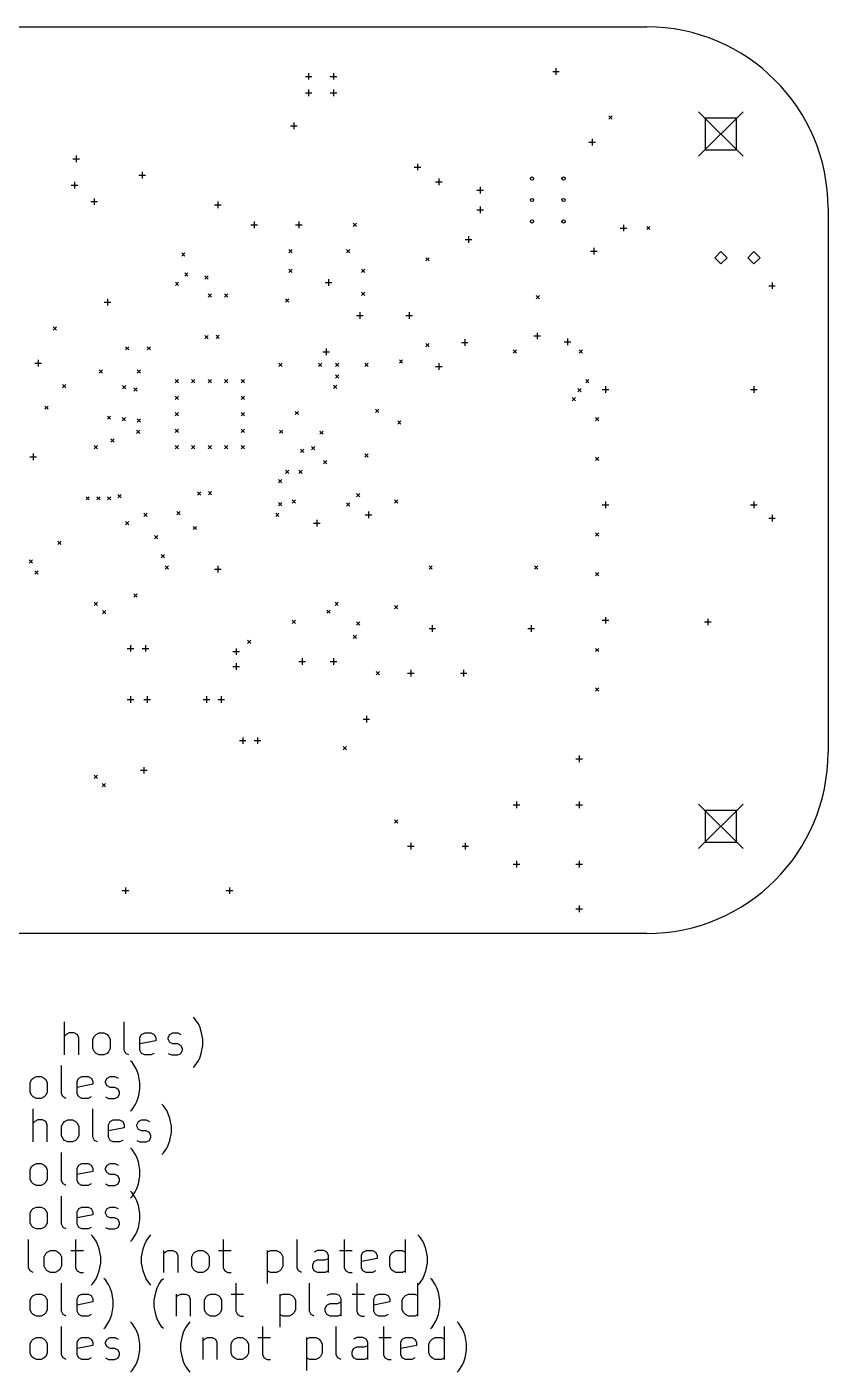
# Model space of a CAD drawing. Extents: x 26.4 to 118.5, y -105.1 to -23.5.
# Drawn here: x 69.9 to 118.5, y -105.1 to -23.5 of the extents above; entities that cross this region are included whole.
import ezdxf

# ---------------------------------------------------------------- set-up
doc = ezdxf.new("R2010")
doc.units = 0
doc.layers.add('BLACK', color=7, linetype='CONTINUOUS')

msp = doc.modelspace()

# ---------------------------------------------------------------- linework, layer by layer
at = {"layer": 'BLACK', "linetype": 'CONTINUOUS'}
for p, q in [((39.5, -23.5), (107.5, -23.5)), ((102, -26), (102, -26.4)), ((86.8, -26.5), (87.2, -26.5)), ((87, -26.3), (87, -26.7)), ((88.3, -26.5), (88.7, -26.5)), ((88.5, -26.3), (88.5, -26.7)), ((101.8, -26.2), (102.2, -26.2)), ((86.8, -27.5), (87.2, -27.5)), ((87, -27.3), (87, -27.7)), ((88.3, -27.5), (88.7, -27.5)), ((88.5, -27.3), (88.5, -27.7)), ((86.1, -29.3), (86.1, -29.7)), ((105.2, -28.9), (105.4, -29.1)), ((105.4, -28.9), (105.2, -29.1)), ((110.65, -28.65), (113.35, -31.35)), ((113.35, -28.65), (110.65, -31.35)), ((112.954603, -29.045397), (111.045397, -29.045397)), ((111.045397, -29.045397), (111.045397, -30.954603)), ((112.954603, -30.954603), (112.954603, -29.045397)), ((85.9, -29.5), (86.3, -29.5)), ((104, -30.5), (104.4, -30.5)), ((104.2, -30.3), (104.2, -30.7)), ((111.045397, -30.954603), (112.954603, -30.954603)), ((72.7, -31.5), (73.1, -31.5)), ((72.9, -31.3), (72.9, -31.7)), ((93.6, -31.8), (93.6, -32.2)), ((76.7, -32.5), (77.1, -32.5)), ((76.9, -32.3), (76.9, -32.7)), ((93.4, -32), (93.8, -32)), ((72.6, -33.1), (73, -33.1)), ((72.8, -32.9), (72.8, -33.3)), ((94.7, -32.9), (95.1, -32.9)), ((94.9, -32.7), (94.9, -33.1)), ((97.2, -33.4), (97.6, -33.4)), ((97.4, -33.2), (97.4, -33.6)), ((73.8, -34.1), (74.2, -34.1)), ((74, -33.9), (74, -34.3)), ((81.5, -34.1), (81.5, -34.5)), ((81.3, -34.3), (81.7, -34.3)), ((97.2, -34.6), (97.6, -34.6)), ((97.4, -34.4), (97.4, -34.8)), ((118.5, -34.5), (118.5, -67.5)), ((83.5, -35.5), (83.9, -35.5)), ((83.7, -35.3), (83.7, -35.7)), ((86.2, -35.5), (86.6, -35.5)), ((86.4, -35.3), (86.4, -35.7)), ((89.7, -35.4), (89.9, -35.6)), ((89.9, -35.4), (89.7, -35.6)), ((105.9, -35.7), (106.3, -35.7)), ((106.1, -35.5), (106.1, -35.9)), ((107.5, -35.6), (107.7, -35.8)), ((107.7, -35.6), (107.5, -35.8)), ((96.5, -36.4), (96.9, -36.4)), ((96.7, -36.2), (96.7, -36.6)), ((79.3, -37.2), (79.5, -37.4)), ((79.5, -37.2), (79.3, -37.4)), ((85.8, -37), (86, -37.2)), ((86, -37), (85.8, -37.2)), ((89.3, -37), (89.5, -37.2)), ((89.5, -37), (89.3, -37.2)), ((94.1, -37.5), (94.3, -37.7)), ((94.3, -37.5), (94.1, -37.7)), ((104.1, -37.1), (104.5, -37.1)), ((104.3, -36.9), (104.3, -37.3)), ((112, -37.125), (111.625, -37.5)), ((111.625, -37.5), (112, -37.875)), ((112.375, -37.5), (112, -37.125)), ((112, -37.875), (112.375, -37.5)), ((114, -37.125), (113.625, -37.5)), ((113.625, -37.5), (114, -37.875)), ((114.375, -37.5), (114, -37.125)), ((114, -37.875), (114.375, -37.5)), ((85.8, -38.2), (86, -38.4)), ((86, -38.2), (85.8, -38.4)), ((90.19999, -38.2), (90.39999, -38.4)), ((90.39999, -38.2), (90.19999, -38.4)), ((78.917157, -38.982843), (79.117157, -39.182843)), ((79.117157, -38.982843), (78.917157, -39.182843)), ((79.482843, -38.417157), (79.682843, -38.617157)), ((79.682843, -38.417157), (79.482843, -38.617157)), ((80.7, -38.6), (80.9, -38.8)), ((80.9, -38.6), (80.7, -38.8)), ((88, -39), (88.4, -39)), ((88.2, -38.8), (88.2, -39.2)), ((115.1, -39), (115.1, -39.4)), ((80.9, -39.7), (81.1, -39.9)), ((81.1, -39.7), (80.9, -39.9)), ((81.9, -39.7), (82.1, -39.9)), ((82.1, -39.7), (81.9, -39.9)), ((90.2, -39.6), (90.4, -39.8)), ((90.4, -39.6), (90.2, -39.8)), ((100.8, -39.8), (101, -40)), ((101, -39.8), (100.8, -40)), ((114.9, -39.2), (115.3, -39.2)), ((74.6, -40.2), (75, -40.2)), ((74.8, -40), (74.8, -40.4)), ((85.6, -40), (85.8, -40.2)), ((85.8, -40), (85.6, -40.2)), ((90.1, -40.8), (90.1, -41.2)), ((93.1, -40.8), (93.1, -41.2)), ((89.9, -41), (90.3, -41)), ((92.9, -41), (93.3, -41)), ((71.5, -41.7), (71.7, -41.9)), ((71.7, -41.7), (71.5, -41.9)), ((80.7, -42.2255), (80.9, -42.4255)), ((80.9, -42.2255), (80.7, -42.4255)), ((81.382592, -42.208092), (81.582592, -42.408092)), ((81.582592, -42.208092), (81.382592, -42.408092)), ((100.6625, -42.25), (101.0625, -42.25)), ((100.8625, -42.05), (100.8625, -42.45)), ((102.699994, -42.4), (102.699994, -42.8)), ((75.9, -42.9), (76.1, -43.1)), ((76.1, -42.9), (75.9, -43.1)), ((77.2, -42.8995), (77.4, -43.0995)), ((77.4, -42.8995), (77.2, -43.0995)), ((87.863209, -43.21147), (88.263209, -43.21147)), ((88.063209, -43.01147), (88.063209, -43.41147)), ((94.1, -42.7), (94.3, -42.9)), ((94.3, -42.7), (94.1, -42.9)), ((96.2625, -42.65), (96.6625, -42.65)), ((96.4625, -42.45), (96.4625, -42.85)), ((99.4, -43.1), (99.6, -43.3)), ((99.6, -43.1), (99.4, -43.3)), ((102.499994, -42.6), (102.899994, -42.6)), ((103.4, -43.1), (103.6, -43.3)), ((103.6, -43.1), (103.4, -43.3)), ((70.4, -43.9), (70.8, -43.9)), ((70.6, -43.7), (70.6, -44.1)), ((85.2, -43.9), (85.4, -44.1)), ((85.4, -43.9), (85.2, -44.1)), ((87.6, -43.9), (87.8, -44.1)), ((87.8, -43.9), (87.6, -44.1)), ((88.6255, -43.9), (88.8255, -44.1)), ((88.8255, -43.9), (88.6255, -44.1)), ((90.4, -43.9), (90.6, -44.1)), ((90.6, -43.9), (90.4, -44.1)), ((92.5, -43.7), (92.7, -43.9)), ((92.7, -43.7), (92.5, -43.9)), ((94.9, -43.9), (94.9, -44.3)), ((74.3, -44.3), (74.5, -44.5)), ((74.5, -44.3), (74.3, -44.5)), ((76.6, -44.3), (76.8, -44.5)), ((76.8, -44.3), (76.6, -44.5)), ((88.6255, -44.604588), (88.8255, -44.804588)), ((88.8255, -44.604588), (88.6255, -44.804588)), ((94.7, -44.1), (95.1, -44.1)), ((72.075, -45.197328), (72.275, -45.397328)), ((72.275, -45.197328), (72.075, -45.397328)), ((75.72095, -45.255989), (75.92095, -45.455989)), ((75.92095, -45.255989), (75.72095, -45.455989)), ((76.4, -45.4), (76.6, -45.6)), ((76.6, -45.4), (76.4, -45.6)), ((78.9, -44.9), (79.1, -45.1)), ((79.1, -44.9), (78.9, -45.1)), ((79.9, -44.9), (80.1, -45.1)), ((80.1, -44.9), (79.9, -45.1)), ((80.9, -44.9), (81.1, -45.1)), ((81.1, -44.9), (80.9, -45.1)), ((81.9, -44.9), (82.1, -45.1)), ((82.1, -44.9), (81.9, -45.1)), ((82.9, -44.9), (83.1, -45.1)), ((83.1, -44.9), (82.9, -45.1)), ((88.512741, -45.244228), (88.712741, -45.444228)), ((88.712741, -45.244228), (88.512741, -45.444228)), ((103.3255, -45.440419), (103.5255, -45.640419)), ((103.5255, -45.440419), (103.3255, -45.640419)), ((103.8, -44.9), (104, -45.1)), ((104, -44.9), (103.8, -45.1)), ((104.8, -45.5), (105.2, -45.5)), ((105, -45.3), (105, -45.7)), ((113.8, -45.5), (114.2, -45.5)), ((114, -45.3), (114, -45.7)), ((71, -46.5), (71.2, -46.7)), ((71.2, -46.5), (71, -46.7)), ((78.9, -45.9), (79.1, -46.1)), ((79.1, -45.9), (78.9, -46.1)), ((82.9, -45.9), (83.1, -46.1)), ((83.1, -45.9), (82.9, -46.1)), ((102.980426, -45.990671), (103.180426, -46.190671)), ((103.180426, -45.990671), (102.980426, -46.190671)), ((74.793413, -47.106587), (74.993413, -47.306587)), ((74.993413, -47.106587), (74.793413, -47.306587)), ((75.7, -47.2), (75.9, -47.4)), ((75.9, -47.2), (75.7, -47.4)), ((76.6, -47.275), (76.8, -47.475)), ((76.8, -47.275), (76.6, -47.475)), ((78.9, -46.9), (79.1, -47.1)), ((79.1, -46.9), (78.9, -47.1)), ((82.9, -46.9), (83.1, -47.1)), ((83.1, -46.9), (82.9, -47.1)), ((86.190486, -46.822687), (86.390486, -47.022687)), ((86.390486, -46.822687), (86.190486, -47.022687)), ((91.059798, -46.7), (91.259798, -46.9)), ((91.259798, -46.7), (91.059798, -46.9)), ((104.4, -47.2), (104.6, -47.4)), ((104.6, -47.2), (104.4, -47.4)), ((76.564124, -47.964124), (76.764124, -48.164124)), ((76.764124, -47.964124), (76.564124, -48.164124)), ((78.9, -47.9), (79.1, -48.1)), ((79.1, -47.9), (78.9, -48.1)), ((82.9, -47.9), (83.1, -48.1)), ((83.1, -47.9), (82.9, -48.1)), ((85.236027, -47.954585), (85.436027, -48.154585)), ((85.436027, -47.954585), (85.236027, -48.154585)), ((87.673571, -48.015534), (87.873571, -48.215534)), ((87.873571, -48.015534), (87.673571, -48.215534)), ((92.4, -47.4), (92.6, -47.6)), ((92.6, -47.4), (92.4, -47.6)), ((74, -48.9), (74.2, -49.1)), ((74.2, -48.9), (74, -49.1)), ((75, -48.5), (75.2, -48.7)), ((75.2, -48.5), (75, -48.7)), ((78.9, -48.9), (79.1, -49.1)), ((79.1, -48.9), (78.9, -49.1)), ((79.9, -48.9), (80.1, -49.1)), ((80.1, -48.9), (79.9, -49.1)), ((80.9, -48.9), (81.1, -49.1)), ((81.1, -48.9), (80.9, -49.1)), ((81.9, -48.9), (82.1, -49.1)), ((82.1, -48.9), (81.9, -49.1)), ((82.9, -48.9), (83.1, -49.1)), ((83.1, -48.9), (82.9, -49.1)), ((87.175915, -48.953676), (87.375915, -49.153676)), ((87.375915, -48.953676), (87.175915, -49.153676)), ((70.1, -49.575), (70.5, -49.575)), ((70.3, -49.375), (70.3, -49.775)), ((86.509274, -49.113676), (86.709274, -49.313676)), ((86.709274, -49.113676), (86.509274, -49.313676)), ((90.4, -49.4), (90.6, -49.6)), ((90.6, -49.4), (90.4, -49.6)), ((104.4, -49.6), (104.6, -49.8)), ((104.6, -49.6), (104.4, -49.8)), ((85.6, -50.4), (85.8, -50.6)), ((85.8, -50.4), (85.6, -50.6)), ((86.4, -50.4), (86.6, -50.6)), ((86.6, -50.4), (86.4, -50.6)), ((87.9, -49.8), (88.1, -50)), ((88.1, -49.8), (87.9, -50)), ((85.176624, -50.951624), (85.376624, -51.151624)), ((85.376624, -50.951624), (85.176624, -51.151624)), ((73.5, -52), (73.7, -52.2)), ((73.7, -52), (73.5, -52.2)), ((74.149503, -52), (74.349503, -52.2)), ((74.349503, -52), (74.149503, -52.2)), ((74.799003, -51.998415), (74.999003, -52.198415)), ((74.999003, -51.998415), (74.799003, -52.198415)), ((75.434998, -51.866644), (75.634998, -52.066644)), ((75.634998, -51.866644), (75.434998, -52.066644)), ((80.268331, -51.700901), (80.468331, -51.900901)), ((80.468331, -51.700901), (80.268331, -51.900901)), ((80.917571, -51.682429), (81.117571, -51.882429)), ((81.117571, -51.682429), (80.917571, -51.882429)), ((85.999994, -52.2), (86.199994, -52.4)), ((86.199994, -52.2), (85.999994, -52.4)), ((89.902535, -51.815858), (90.102535, -52.015858)), ((90.102535, -51.815858), (89.902535, -52.015858)), ((92.2, -52.2), (92.4, -52.4)), ((92.4, -52.2), (92.2, -52.4)), ((77, -53), (77.2, -53.2)), ((77.2, -53), (77, -53.2)), ((79, -52.9), (79.2, -53.1)), ((79.2, -52.9), (79, -53.1)), ((85, -53), (85.2, -53.2)), ((85.2, -53), (85, -53.2)), ((85.167139, -52.359432), (85.367139, -52.559432)), ((85.367139, -52.359432), (85.167139, -52.559432)), ((89.292685, -52.375), (89.492685, -52.575)), ((89.492685, -52.375), (89.292685, -52.575)), ((90.627035, -52.9), (90.627035, -53.3)), ((104.8, -52.5), (105.2, -52.5)), ((105, -52.3), (105, -52.7)), ((113.8, -52.5), (114.2, -52.5)), ((114, -52.3), (114, -52.7)), ((75.9, -53.5), (76.1, -53.7)), ((76.1, -53.5), (75.9, -53.7)), ((80, -53.8), (80.2, -54)), ((80.2, -53.8), (80, -54)), ((87.3, -53.6), (87.7, -53.6)), ((87.5, -53.4), (87.5, -53.8)), ((90.427035, -53.1), (90.827035, -53.1)), ((114.9, -53.3), (115.3, -53.3)), ((115.1, -53.1), (115.1, -53.5)), ((77.65, -54.35), (77.85, -54.55)), ((77.85, -54.35), (77.65, -54.55)), ((104.4, -54.2), (104.6, -54.4)), ((104.6, -54.2), (104.4, -54.4)), ((71.8, -54.7), (72, -54.9)), ((72, -54.7), (71.8, -54.9)), ((70.059581, -55.839721), (70.259581, -56.039721)), ((70.259581, -55.839721), (70.059581, -56.039721)), ((78.0505, -55.5), (78.2505, -55.7)), ((78.2505, -55.5), (78.0505, -55.7)), ((78.3, -56.2), (78.5, -56.4)), ((78.5, -56.2), (78.3, -56.4)), ((81.5, -56.2), (81.5, -56.6)), ((94.3, -56.2), (94.5, -56.4)), ((94.5, -56.2), (94.3, -56.4)), ((100.7, -56.2), (100.9, -56.4)), ((100.9, -56.2), (100.7, -56.4)), ((70.39999, -56.5), (70.59999, -56.7)), ((70.59999, -56.5), (70.39999, -56.7)), ((81.3, -56.4), (81.7, -56.4)), ((104.4, -56.6), (104.6, -56.8)), ((104.6, -56.6), (104.4, -56.8)), ((76.4, -57.9), (76.6, -58.1)), ((76.6, -57.9), (76.4, -58.1)), ((74, -58.4), (74.2, -58.6)), ((74.2, -58.4), (74, -58.6)), ((88.6, -58.4), (88.8, -58.6)), ((88.8, -58.4), (88.6, -58.6)), ((92.2, -58.6), (92.4, -58.8)), ((92.4, -58.6), (92.2, -58.8)), ((74.5, -58.9), (74.7, -59.1)), ((74.7, -58.9), (74.5, -59.1)), ((86, -59.5), (86.2, -59.7)), ((86.2, -59.5), (86, -59.7)), ((88.1, -58.8745), (88.3, -59.0745)), ((88.3, -58.8745), (88.1, -59.0745)), ((104.8, -59.5), (105.2, -59.5)), ((105, -59.3), (105, -59.7)), ((111.2, -59.4), (111.2, -59.8)), ((89.9, -59.6), (90.1, -59.8)), ((90.1, -59.6), (89.9, -59.8)), ((94.3, -60), (94.7, -60)), ((94.5, -59.8), (94.5, -60.2)), ((100.3, -60), (100.7, -60)), ((100.5, -59.8), (100.5, -60.2)), ((111, -59.6), (111.4, -59.6)), ((76, -61.2), (76.4, -61.2)), ((76.2, -61), (76.2, -61.4)), ((76.9, -61.2), (77.3, -61.2)), ((77.1, -61), (77.1, -61.4)), ((82.6, -61.2), (82.6, -61.6)), ((83.3, -60.7), (83.5, -60.9)), ((83.5, -60.7), (83.3, -60.9)), ((89.7, -60.4), (89.9, -60.6)), ((89.9, -60.4), (89.7, -60.6)), ((104.4, -61.2), (104.6, -61.4)), ((104.6, -61.2), (104.4, -61.4)), ((82.4, -61.4), (82.8, -61.4)), ((86.4, -62), (86.8, -62)), ((86.6, -61.8), (86.6, -62.2)), ((88.3, -62), (88.7, -62)), ((88.5, -61.8), (88.5, -62.2)), ((82.4, -62.3), (82.8, -62.3)), ((82.6, -62.1), (82.6, -62.5)), ((91.0995, -62.6), (91.2995, -62.8)), ((91.2995, -62.6), (91.0995, -62.8)), ((93, -62.7), (93.4, -62.7)), ((93.2, -62.5), (93.2, -62.9)), ((96.2, -62.7), (96.6, -62.7)), ((96.4, -62.5), (96.4, -62.9)), ((104.4, -63.6), (104.6, -63.8)), ((104.6, -63.6), (104.4, -63.8)), ((76, -64.3), (76.4, -64.3)), ((76.2, -64.1), (76.2, -64.5)), ((77, -64.3), (77.4, -64.3)), ((77.2, -64.1), (77.2, -64.5)), ((80.6, -64.3), (81, -64.3)), ((80.8, -64.1), (80.8, -64.5)), ((81.5, -64.3), (81.9, -64.3)), ((81.7, -64.1), (81.7, -64.5)), ((90.300005, -65.500012), (90.700005, -65.500012)), ((90.500005, -65.300012), (90.500005, -65.700012)), ((82.8, -66.8), (83.2, -66.8)), ((83, -66.6), (83, -67)), ((83.7, -66.8), (84.1, -66.8)), ((83.9, -66.6), (83.9, -67)), ((89.1, -67.15), (89.3, -67.35)), ((89.3, -67.15), (89.1, -67.35)), ((103.4, -67.7), (103.4, -68.1)), ((77, -68.4), (77, -68.8)), ((103.2, -67.9), (103.6, -67.9)), ((74, -68.9), (74.2, -69.1)), ((74.2, -68.9), (74, -69.1)), ((76.8, -68.6), (77.2, -68.6)), ((74.4745, -69.4), (74.6745, -69.6)), ((74.6745, -69.4), (74.4745, -69.6)), ((99.4, -70.7), (99.8, -70.7)), ((99.6, -70.5), (99.6, -70.9)), ((103.2, -70.7), (103.6, -70.7)), ((103.4, -70.5), (103.4, -70.9)), ((110.65, -70.65), (113.35, -73.35)), ((113.35, -70.65), (110.65, -73.35)), ((92.2, -71.6), (92.4, -71.8)), ((92.4, -71.6), (92.2, -71.8)), ((112.954603, -71.045397), (111.045397, -71.045397)), ((111.045397, -71.045397), (111.045397, -72.954603)), ((112.954603, -72.954603), (112.954603, -71.045397)), ((93, -73.2), (93.4, -73.2)), ((93.2, -73), (93.2, -73.4)), ((96.3, -73.2), (96.7, -73.2)), ((96.5, -73), (96.5, -73.4)), ((111.045397, -72.954603), (112.954603, -72.954603)), ((99.6, -74.1), (99.6, -74.5)), ((103.4, -74.1), (103.4, -74.5)), ((99.4, -74.3), (99.8, -74.3)), ((103.2, -74.3), (103.6, -74.3)), ((75.9, -75.7), (75.9, -76.1)), ((82.2, -75.7), (82.2, -76.1)), ((75.7, -75.9), (76.1, -75.9)), ((82, -75.9), (82.4, -75.9)), ((103.2, -77), (103.6, -77)), ((103.4, -76.8), (103.4, -77.2)), ((107.5, -78.5), (65.5, -78.5)), ((72.200629, -85.864838), (72.200629, -83.864838)), ((75.819677, -85.579123), (75.819677, -83.864838)), ((80.105392, -83.674361), (80.010154, -83.579123)), ((80.295868, -83.960076), (80.105392, -83.674361)), ((80.391106, -84.150552), (80.295868, -83.960076)), ((72.295867, -84.626742), (72.200629, -84.72198)), ((72.486343, -84.531504), (72.295867, -84.626742)), ((72.772058, -84.531504), (72.486343, -84.531504)), ((72.962534, -84.626742), (72.772058, -84.531504)), ((73.057772, -84.817219), (72.962534, -84.626742)), ((73.057772, -85.864838), (73.057772, -84.817219)), ((73.914915, -84.912457), (74.010153, -84.72198)), ((74.010153, -84.72198), (74.105391, -84.626742)), ((74.105391, -84.626742), (74.295867, -84.531504)), ((74.295867, -84.531504), (74.581582, -84.531504)), ((74.581582, -84.531504), (74.772058, -84.626742)), ((74.772058, -84.626742), (74.867296, -84.72198)), ((74.867296, -84.72198), (74.962534, -84.912457)), ((76.772058, -84.817219), (76.867296, -84.626742)), ((76.772058, -85.579123), (76.772058, -84.817219)), ((76.867296, -84.626742), (77.057772, -84.531504)), ((77.057772, -84.531504), (77.438725, -84.531504)), ((77.438725, -84.531504), (77.629201, -84.626742)), ((77.629201, -84.626742), (77.724439, -84.817219)), ((77.724439, -84.817219), (77.724439, -85.007695)), ((78.486344, -84.817219), (78.581582, -84.626742)), ((78.486344, -84.912457), (78.486344, -84.817219)), ((78.581582, -84.626742), (78.772058, -84.531504)), ((78.772058, -84.531504), (79.057772, -84.531504)), ((79.057772, -84.531504), (79.248249, -84.626742)), ((80.486344, -84.436266), (80.391106, -84.150552)), ((80.581582, -84.912457), (80.486344, -84.436266)), ((73.914915, -85.483885), (73.914915, -84.912457)), ((74.010153, -85.674361), (73.914915, -85.483885)), ((74.105391, -85.7696), (74.010153, -85.674361)), ((74.867296, -85.674361), (74.772058, -85.7696)), ((74.962534, -85.483885), (74.867296, -85.674361)), ((74.962534, -84.912457), (74.962534, -85.483885)), ((75.914915, -85.7696), (75.819677, -85.579123)), ((77.724439, -85.007695), (76.772058, -85.198171)), ((76.867296, -85.7696), (76.772058, -85.579123)), ((78.581582, -85.102933), (78.486344, -84.912457)), ((78.772058, -85.198171), (78.581582, -85.102933)), ((79.057772, -85.198171), (78.772058, -85.198171)), ((79.248249, -85.293409), (79.057772, -85.198171)), ((79.343487, -85.483885), (79.248249, -85.293409)), ((79.248249, -85.7696), (79.343487, -85.579123)), ((79.343487, -85.579123), (79.343487, -85.483885)), ((80.486344, -85.7696), (80.581582, -85.293409)), ((80.581582, -85.293409), (80.581582, -84.912457)), ((74.295867, -85.864838), (74.105391, -85.7696)), ((74.581582, -85.864838), (74.295867, -85.864838)), ((74.772058, -85.7696), (74.581582, -85.864838)), ((76.105391, -85.864838), (75.914915, -85.7696)), ((76.295868, -86.314361), (76.20063, -86.219123)), ((76.486344, -86.600076), (76.295868, -86.314361)), ((77.057772, -85.864838), (76.867296, -85.7696)), ((77.438725, -85.864838), (77.057772, -85.864838)), ((77.629201, -85.7696), (77.438725, -85.864838)), ((78.486344, -85.7696), (78.67682, -85.864838)), ((78.67682, -85.864838), (79.057772, -85.864838)), ((79.057772, -85.864838), (79.248249, -85.7696)), ((80.105392, -86.531504), (80.295868, -86.24579)), ((80.295868, -86.24579), (80.391106, -86.055314)), ((80.391106, -86.055314), (80.486344, -85.7696)), ((70.200629, -87.36198), (70.295867, -87.266742)), ((70.295867, -87.266742), (70.486343, -87.171504)), ((70.486343, -87.171504), (70.772058, -87.171504)), ((70.772058, -87.171504), (70.962534, -87.266742)), ((70.962534, -87.266742), (71.057772, -87.36198)), ((72.010153, -88.219123), (72.010153, -86.504838)), ((72.962534, -87.457219), (73.057772, -87.266742)), ((73.057772, -87.266742), (73.248248, -87.171504)), ((73.248248, -87.171504), (73.629201, -87.171504)), ((73.629201, -87.171504), (73.819677, -87.266742)), ((73.819677, -87.266742), (73.914915, -87.457219)), ((74.67682, -87.457219), (74.772058, -87.266742)), ((74.772058, -87.266742), (74.962534, -87.171504)), ((74.962534, -87.171504), (75.248248, -87.171504)), ((75.248248, -87.171504), (75.438725, -87.266742)), ((76.581582, -86.790552), (76.486344, -86.600076)), ((76.67682, -87.076266), (76.581582, -86.790552)), ((76.772058, -87.552457), (76.67682, -87.076266)), ((80.010154, -86.626742), (80.105392, -86.531504)), ((70.105391, -87.552457), (70.200629, -87.36198)), ((70.105391, -88.123885), (70.105391, -87.552457)), ((70.200629, -88.314361), (70.105391, -88.123885)), ((71.057772, -87.36198), (71.15301, -87.552457)), ((71.15301, -88.123885), (71.057772, -88.314361)), ((71.15301, -87.552457), (71.15301, -88.123885)), ((72.962534, -88.219123), (72.962534, -87.457219)), ((73.914915, -87.647695), (72.962534, -87.838171)), ((73.914915, -87.457219), (73.914915, -87.647695)), ((74.67682, -87.552457), (74.67682, -87.457219)), ((74.772058, -87.742933), (74.67682, -87.552457)), ((74.962534, -87.838171), (74.772058, -87.742933)), ((75.248248, -87.838171), (74.962534, -87.838171)), ((75.438725, -87.933409), (75.248248, -87.838171)), ((75.533963, -88.123885), (75.438725, -87.933409)), ((75.533963, -88.219123), (75.533963, -88.123885)), ((76.67682, -88.4096), (76.772058, -87.933409)), ((76.772058, -87.933409), (76.772058, -87.552457)), ((70.295867, -88.4096), (70.200629, -88.314361)), ((70.486343, -88.504838), (70.295867, -88.4096)), ((70.772058, -88.504838), (70.486343, -88.504838)), ((70.962534, -88.4096), (70.772058, -88.504838)), ((71.057772, -88.314361), (70.962534, -88.4096)), ((72.105391, -88.4096), (72.010153, -88.219123)), ((72.295867, -88.504838), (72.105391, -88.4096)), ((73.057772, -88.4096), (72.962534, -88.219123)), ((73.248248, -88.504838), (73.057772, -88.4096)), ((73.629201, -88.504838), (73.248248, -88.504838)), ((73.819677, -88.4096), (73.629201, -88.504838)), ((74.67682, -88.4096), (74.867296, -88.504838)), ((74.867296, -88.504838), (75.248248, -88.504838)), ((75.248248, -88.504838), (75.438725, -88.4096)), ((75.438725, -88.4096), (75.533963, -88.219123)), ((76.295868, -89.171504), (76.486344, -88.88579)), ((76.486344, -88.88579), (76.581582, -88.695314)), ((76.581582, -88.695314), (76.67682, -88.4096)), ((78.20063, -88.954361), (78.105392, -88.859123)), ((70.295867, -91.144838), (70.295867, -89.144838)), ((73.914915, -90.859123), (73.914915, -89.144838)), ((76.20063, -89.266742), (76.295868, -89.171504)), ((78.391106, -89.240076), (78.20063, -88.954361)), ((78.486344, -89.430552), (78.391106, -89.240076)), ((78.581582, -89.716266), (78.486344, -89.430552)), ((78.67682, -90.192457), (78.581582, -89.716266)), ((70.391105, -89.906742), (70.295867, -90.00198)), ((70.581581, -89.811504), (70.391105, -89.906742)), ((70.867296, -89.811504), (70.581581, -89.811504)), ((71.057772, -89.906742), (70.867296, -89.811504)), ((71.15301, -90.097219), (71.057772, -89.906742)), ((71.15301, -91.144838), (71.15301, -90.097219)), ((72.010153, -90.192457), (72.105391, -90.00198)), ((72.010153, -90.763885), (72.010153, -90.192457)), ((72.105391, -90.00198), (72.200629, -89.906742)), ((72.200629, -89.906742), (72.391105, -89.811504)), ((72.391105, -89.811504), (72.67682, -89.811504)), ((72.67682, -89.811504), (72.867296, -89.906742)), ((72.867296, -89.906742), (72.962534, -90.00198)), ((72.962534, -90.00198), (73.057772, -90.192457)), ((73.057772, -90.192457), (73.057772, -90.763885)), ((74.867296, -90.097219), (74.962534, -89.906742)), ((74.867296, -90.859123), (74.867296, -90.097219)), ((75.819677, -90.287695), (74.867296, -90.478171)), ((74.962534, -89.906742), (75.15301, -89.811504)), ((75.15301, -89.811504), (75.533963, -89.811504)), ((75.533963, -89.811504), (75.724439, -89.906742)), ((75.724439, -89.906742), (75.819677, -90.097219)), ((75.819677, -90.097219), (75.819677, -90.287695)), ((76.581582, -90.097219), (76.67682, -89.906742)), ((76.581582, -90.192457), (76.581582, -90.097219)), ((76.67682, -90.382933), (76.581582, -90.192457)), ((76.67682, -89.906742), (76.867296, -89.811504)), ((76.867296, -90.478171), (76.67682, -90.382933)), ((76.867296, -89.811504), (77.15301, -89.811504)), ((77.15301, -90.478171), (76.867296, -90.478171)), ((77.15301, -89.811504), (77.343487, -89.906742)), ((77.343487, -90.573409), (77.15301, -90.478171)), ((77.438725, -90.763885), (77.343487, -90.573409)), ((78.581582, -91.0496), (78.67682, -90.573409)), ((78.67682, -90.573409), (78.67682, -90.192457)), ((72.105391, -90.954361), (72.010153, -90.763885)), ((72.200629, -91.0496), (72.105391, -90.954361)), ((72.391105, -91.144838), (72.200629, -91.0496)), ((72.67682, -91.144838), (72.391105, -91.144838)), ((72.867296, -91.0496), (72.67682, -91.144838)), ((72.962534, -90.954361), (72.867296, -91.0496)), ((73.057772, -90.763885), (72.962534, -90.954361)), ((74.010153, -91.0496), (73.914915, -90.859123)), ((74.200629, -91.144838), (74.010153, -91.0496)), ((74.962534, -91.0496), (74.867296, -90.859123)), ((75.15301, -91.144838), (74.962534, -91.0496)), ((75.533963, -91.144838), (75.15301, -91.144838)), ((75.724439, -91.0496), (75.533963, -91.144838)), ((76.581582, -91.0496), (76.772058, -91.144838)), ((76.772058, -91.144838), (77.15301, -91.144838)), ((77.15301, -91.144838), (77.343487, -91.0496)), ((77.343487, -91.0496), (77.438725, -90.859123)), ((77.438725, -90.859123), (77.438725, -90.763885)), ((78.391106, -91.52579), (78.486344, -91.335314)), ((78.486344, -91.335314), (78.581582, -91.0496)), ((72.010153, -93.499123), (72.010153, -91.784838)), ((76.295868, -91.594361), (76.20063, -91.499123)), ((76.486344, -91.880076), (76.295868, -91.594361)), ((76.581582, -92.070552), (76.486344, -91.880076)), ((76.67682, -92.356266), (76.581582, -92.070552)), ((78.105392, -91.906742), (78.20063, -91.811504)), ((78.20063, -91.811504), (78.391106, -91.52579)), ((70.105391, -92.832457), (70.200629, -92.64198)), ((70.105391, -93.403885), (70.105391, -92.832457)), ((70.200629, -92.64198), (70.295867, -92.546742)), ((70.295867, -92.546742), (70.486343, -92.451504)), ((70.486343, -92.451504), (70.772058, -92.451504)), ((70.772058, -92.451504), (70.962534, -92.546742)), ((70.962534, -92.546742), (71.057772, -92.64198)), ((71.057772, -92.64198), (71.15301, -92.832457)), ((71.15301, -92.832457), (71.15301, -93.403885)), ((72.962534, -92.737219), (73.057772, -92.546742)), ((72.962534, -93.499123), (72.962534, -92.737219)), ((73.914915, -92.927695), (72.962534, -93.118171)), ((73.057772, -92.546742), (73.248248, -92.451504)), ((73.248248, -92.451504), (73.629201, -92.451504)), ((73.629201, -92.451504), (73.819677, -92.546742)), ((73.819677, -92.546742), (73.914915, -92.737219)), ((73.914915, -92.737219), (73.914915, -92.927695)), ((74.67682, -92.737219), (74.772058, -92.546742)), ((74.67682, -92.832457), (74.67682, -92.737219)), ((74.772058, -93.022933), (74.67682, -92.832457)), ((74.772058, -92.546742), (74.962534, -92.451504)), ((74.962534, -93.118171), (74.772058, -93.022933)), ((74.962534, -92.451504), (75.248248, -92.451504)), ((75.248248, -92.451504), (75.438725, -92.546742)), ((76.772058, -92.832457), (76.67682, -92.356266)), ((76.772058, -93.213409), (76.772058, -92.832457)), ((70.200629, -93.594361), (70.105391, -93.403885)), ((70.295867, -93.6896), (70.200629, -93.594361)), ((70.486343, -93.784838), (70.295867, -93.6896)), ((70.772058, -93.784838), (70.486343, -93.784838)), ((70.962534, -93.6896), (70.772058, -93.784838)), ((71.057772, -93.594361), (70.962534, -93.6896)), ((71.15301, -93.403885), (71.057772, -93.594361)), ((72.105391, -93.6896), (72.010153, -93.499123)), ((72.295867, -93.784838), (72.105391, -93.6896)), ((73.057772, -93.6896), (72.962534, -93.499123)), ((73.248248, -93.784838), (73.057772, -93.6896)), ((73.629201, -93.784838), (73.248248, -93.784838)), ((73.819677, -93.6896), (73.629201, -93.784838)), ((74.67682, -93.6896), (74.867296, -93.784838)), ((74.867296, -93.784838), (75.248248, -93.784838)), ((75.248248, -93.118171), (74.962534, -93.118171)), ((75.438725, -93.213409), (75.248248, -93.118171)), ((75.248248, -93.784838), (75.438725, -93.6896)), ((75.533963, -93.403885), (75.438725, -93.213409)), ((75.438725, -93.6896), (75.533963, -93.499123)), ((75.533963, -93.499123), (75.533963, -93.403885)), ((76.581582, -93.975314), (76.67682, -93.6896)), ((76.67682, -93.6896), (76.772058, -93.213409)), ((72.010153, -96.139123), (72.010153, -94.424838)), ((76.295868, -94.234361), (76.20063, -94.139123)), ((76.20063, -94.546742), (76.295868, -94.451504)), ((76.295868, -94.451504), (76.486344, -94.16579)), ((76.486344, -94.520076), (76.295868, -94.234361)), ((76.486344, -94.16579), (76.581582, -93.975314)), ((76.581582, -94.710552), (76.486344, -94.520076)), ((70.105391, -95.472457), (70.200629, -95.28198)), ((70.105391, -96.043885), (70.105391, -95.472457)), ((70.200629, -95.28198), (70.295867, -95.186742)), ((70.295867, -95.186742), (70.486343, -95.091504)), ((70.486343, -95.091504), (70.772058, -95.091504)), ((70.772058, -95.091504), (70.962534, -95.186742)), ((70.962534, -95.186742), (71.057772, -95.28198)), ((71.057772, -95.28198), (71.15301, -95.472457)), ((71.15301, -95.472457), (71.15301, -96.043885)), ((72.962534, -95.377219), (73.057772, -95.186742)), ((72.962534, -96.139123), (72.962534, -95.377219)), ((73.057772, -95.186742), (73.248248, -95.091504)), ((73.248248, -95.091504), (73.629201, -95.091504)), ((73.629201, -95.091504), (73.819677, -95.186742)), ((73.819677, -95.186742), (73.914915, -95.377219)), ((73.914915, -95.377219), (73.914915, -95.567695)), ((74.67682, -95.377219), (74.772058, -95.186742)), ((74.67682, -95.472457), (74.67682, -95.377219)), ((74.772058, -95.662933), (74.67682, -95.472457)), ((74.772058, -95.186742), (74.962534, -95.091504)), ((74.962534, -95.091504), (75.248248, -95.091504)), ((75.248248, -95.091504), (75.438725, -95.186742)), ((76.67682, -94.996266), (76.581582, -94.710552)), ((76.772058, -95.472457), (76.67682, -94.996266)), ((76.772058, -95.853409), (76.772058, -95.472457)), ((70.200629, -96.234361), (70.105391, -96.043885)), ((70.295867, -96.3296), (70.200629, -96.234361)), ((71.057772, -96.234361), (70.962534, -96.3296)), ((71.15301, -96.043885), (71.057772, -96.234361)), ((72.105391, -96.3296), (72.010153, -96.139123)), ((73.914915, -95.567695), (72.962534, -95.758171)), ((73.057772, -96.3296), (72.962534, -96.139123)), ((74.962534, -95.758171), (74.772058, -95.662933)), ((75.248248, -95.758171), (74.962534, -95.758171)), ((75.438725, -95.853409), (75.248248, -95.758171)), ((75.533963, -96.043885), (75.438725, -95.853409)), ((75.438725, -96.3296), (75.533963, -96.139123)), ((75.533963, -96.139123), (75.533963, -96.043885)), ((76.67682, -96.3296), (76.772058, -95.853409)), ((70.010153, -98.779123), (70.010153, -97.064838)), ((70.486343, -96.424838), (70.295867, -96.3296)), ((70.772058, -96.424838), (70.486343, -96.424838)), ((70.962534, -96.3296), (70.772058, -96.424838)), ((72.295867, -96.424838), (72.105391, -96.3296)), ((72.867296, -97.064838), (72.867296, -98.779123)), ((73.248248, -96.424838), (73.057772, -96.3296)), ((73.629201, -96.424838), (73.248248, -96.424838)), ((73.819677, -96.3296), (73.629201, -96.424838)), ((73.914915, -96.874361), (73.819677, -96.779123)), ((74.105391, -97.160076), (73.914915, -96.874361)), ((74.67682, -96.3296), (74.867296, -96.424838)), ((74.867296, -96.424838), (75.248248, -96.424838)), ((75.248248, -96.424838), (75.438725, -96.3296)), ((76.20063, -97.186742), (76.295868, -97.091504)), ((76.295868, -97.091504), (76.486344, -96.80579)), ((76.486344, -96.80579), (76.581582, -96.615314)), ((76.581582, -96.615314), (76.67682, -96.3296)), ((77.15301, -97.160076), (77.343486, -96.874361)), ((77.343486, -96.874361), (77.438725, -96.779123)), ((81.819677, -97.064838), (81.819677, -98.779123)), ((86.295868, -98.779123), (86.295868, -97.064838)), ((89.153011, -97.064838), (89.153011, -98.779123)), ((92.867297, -99.064838), (92.867297, -97.064838)), ((93.72444, -96.874361), (93.629202, -96.779123)), ((93.914916, -97.160076), (93.72444, -96.874361)), ((70.962534, -98.112457), (71.057772, -97.92198)), ((71.057772, -97.92198), (71.15301, -97.826742)), ((71.15301, -97.826742), (71.343486, -97.731504)), ((71.343486, -97.731504), (71.629201, -97.731504)), ((71.629201, -97.731504), (71.819677, -97.826742)), ((71.819677, -97.826742), (71.914915, -97.92198)), ((71.914915, -97.92198), (72.010153, -98.112457)), ((72.581582, -97.731504), (73.343486, -97.731504)), ((74.200629, -97.350552), (74.105391, -97.160076)), ((74.295867, -97.636266), (74.200629, -97.350552)), ((74.391105, -98.112457), (74.295867, -97.636266)), ((76.867296, -98.112457), (76.962534, -97.636266)), ((76.962534, -97.636266), (77.057772, -97.350552)), ((77.057772, -97.350552), (77.15301, -97.160076)), ((78.200629, -97.731504), (78.200629, -99.064838)), ((78.200629, -97.92198), (78.295867, -97.826742)), ((78.295867, -97.826742), (78.486343, -97.731504)), ((78.486343, -97.731504), (78.772058, -97.731504)), ((78.772058, -97.731504), (78.962534, -97.826742)), ((78.962534, -97.826742), (79.057772, -98.017219)), ((79.914915, -98.112457), (80.010153, -97.92198)), ((80.010153, -97.92198), (80.105391, -97.826742)), ((80.105391, -97.826742), (80.295867, -97.731504)), ((80.295867, -97.731504), (80.581582, -97.731504)), ((80.581582, -97.731504), (80.772058, -97.826742)), ((80.772058, -97.826742), (80.867296, -97.92198)), ((80.867296, -97.92198), (80.962534, -98.112457)), ((81.533963, -97.731504), (82.295867, -97.731504)), ((84.486344, -97.731504), (84.486344, -99.731504)), ((84.486344, -97.826742), (84.67682, -97.731504)), ((84.67682, -97.731504), (85.057773, -97.731504)), ((85.057773, -97.731504), (85.248249, -97.826742)), ((85.248249, -97.826742), (85.343487, -97.92198)), ((85.343487, -97.92198), (85.438725, -98.112457)), ((87.533963, -97.731504), (87.343487, -97.826742)), ((87.914916, -97.731504), (87.533963, -97.731504)), ((88.105392, -97.826742), (87.914916, -97.731504)), ((88.20063, -98.017219), (88.105392, -97.826742)), ((88.867297, -97.731504), (89.629201, -97.731504)), ((90.20063, -98.017219), (90.295868, -97.826742)), ((90.295868, -97.826742), (90.486344, -97.731504)), ((90.486344, -97.731504), (90.867297, -97.731504)), ((90.867297, -97.731504), (91.057773, -97.826742)), ((91.057773, -97.826742), (91.153011, -98.017219)), ((91.914916, -98.112457), (92.010154, -97.92198)), ((92.010154, -97.92198), (92.105392, -97.826742)), ((92.105392, -97.826742), (92.295868, -97.731504)), ((92.295868, -97.731504), (92.676821, -97.731504)), ((92.676821, -97.731504), (92.867297, -97.826742)), ((94.010154, -97.350552), (93.914916, -97.160076)), ((94.105392, -97.636266), (94.010154, -97.350552)), ((94.20063, -98.112457), (94.105392, -97.636266)), ((70.962534, -98.683885), (70.962534, -98.112457)), ((71.057772, -98.874361), (70.962534, -98.683885)), ((72.010153, -98.683885), (71.914915, -98.874361)), ((72.010153, -98.112457), (72.010153, -98.683885)), ((74.295867, -98.9696), (74.391105, -98.493409)), ((74.391105, -98.493409), (74.391105, -98.112457)), ((76.867296, -98.493409), (76.867296, -98.112457)), ((76.962534, -98.9696), (76.867296, -98.493409)), ((79.057772, -98.017219), (79.057772, -99.064838)), ((79.914915, -98.683885), (79.914915, -98.112457)), ((80.010153, -98.874361), (79.914915, -98.683885)), ((80.962534, -98.683885), (80.867296, -98.874361)), ((80.962534, -98.112457), (80.962534, -98.683885)), ((85.438725, -98.683885), (85.343487, -98.874361)), ((85.438725, -98.112457), (85.438725, -98.683885)), ((87.248249, -98.588647), (87.343487, -98.398171)), ((87.248249, -98.779123), (87.248249, -98.588647)), ((87.343487, -98.398171), (87.533963, -98.302933)), ((87.533963, -98.302933), (88.010154, -98.302933)), ((88.010154, -98.302933), (88.20063, -98.207695)), ((88.20063, -99.064838), (88.20063, -98.017219)), ((90.20063, -98.779123), (90.20063, -98.017219)), ((91.153011, -98.207695), (90.20063, -98.398171)), ((91.153011, -98.017219), (91.153011, -98.207695)), ((91.914916, -98.683885), (91.914916, -98.112457)), ((92.010154, -98.874361), (91.914916, -98.683885)), ((94.105392, -98.9696), (94.20063, -98.493409)), ((94.20063, -98.493409), (94.20063, -98.112457)), ((70.105391, -98.9696), (70.010153, -98.779123)), ((70.295867, -99.064838), (70.105391, -98.9696)), ((71.15301, -98.9696), (71.057772, -98.874361)), ((71.343486, -99.064838), (71.15301, -98.9696)), ((71.629201, -99.064838), (71.343486, -99.064838)), ((71.819677, -98.9696), (71.629201, -99.064838)), ((71.914915, -98.874361), (71.819677, -98.9696)), ((72.867296, -98.779123), (72.962534, -98.9696)), ((72.962534, -98.9696), (73.15301, -99.064838)), ((73.15301, -99.064838), (73.343486, -99.064838)), ((73.914915, -99.731504), (74.105391, -99.44579)), ((74.105391, -99.44579), (74.200629, -99.255314)), ((74.200629, -99.255314), (74.295867, -98.9696)), ((74.67682, -99.514361), (74.581582, -99.419123)), ((74.867296, -99.800076), (74.67682, -99.514361)), ((77.057772, -99.255314), (76.962534, -98.9696)), ((77.15301, -99.44579), (77.057772, -99.255314)), ((77.343486, -99.731504), (77.15301, -99.44579)), ((77.914915, -99.800076), (78.105391, -99.514361)), ((78.105391, -99.514361), (78.20063, -99.419123)), ((80.105391, -98.9696), (80.010153, -98.874361)), ((80.295867, -99.064838), (80.105391, -98.9696)), ((80.581582, -99.064838), (80.295867, -99.064838)), ((80.772058, -98.9696), (80.581582, -99.064838)), ((80.867296, -98.874361), (80.772058, -98.9696)), ((81.819677, -98.779123), (81.914915, -98.9696)), ((81.914915, -98.9696), (82.105391, -99.064838)), ((82.105391, -99.064838), (82.295867, -99.064838)), ((84.67682, -99.064838), (84.486344, -98.9696)), ((85.057773, -99.064838), (84.67682, -99.064838)), ((85.248249, -98.9696), (85.057773, -99.064838)), ((85.343487, -98.874361), (85.248249, -98.9696)), ((86.391106, -98.9696), (86.295868, -98.779123)), ((86.581582, -99.064838), (86.391106, -98.9696)), ((87.343487, -98.9696), (87.248249, -98.779123)), ((87.533963, -99.064838), (87.343487, -98.9696)), ((88.010154, -99.064838), (87.533963, -99.064838)), ((88.20063, -98.9696), (88.010154, -99.064838)), ((89.153011, -98.779123), (89.248249, -98.9696)), ((89.248249, -98.9696), (89.438725, -99.064838)), ((89.438725, -99.064838), (89.629201, -99.064838)), ((90.295868, -98.9696), (90.20063, -98.779123)), ((90.486344, -99.064838), (90.295868, -98.9696)), ((90.867297, -99.064838), (90.486344, -99.064838)), ((91.057773, -98.9696), (90.867297, -99.064838)), ((92.105392, -98.9696), (92.010154, -98.874361)), ((92.295868, -99.064838), (92.105392, -98.9696)), ((92.676821, -99.064838), (92.295868, -99.064838)), ((92.867297, -98.9696), (92.676821, -99.064838)), ((93.72444, -99.731504), (93.914916, -99.44579)), ((93.914916, -99.44579), (94.010154, -99.255314)), ((94.010154, -99.255314), (94.105392, -98.9696)), ((94.486345, -99.514361), (94.391107, -99.419123)), ((94.676821, -99.800076), (94.486345, -99.514361)), ((70.295867, -100.466742), (70.486343, -100.371504)), ((70.486343, -100.371504), (70.772058, -100.371504)), ((70.772058, -100.371504), (70.962534, -100.466742)), ((72.010153, -101.419123), (72.010153, -99.704838)), ((73.057772, -100.466742), (73.248248, -100.371504)), ((73.248248, -100.371504), (73.629201, -100.371504)), ((73.629201, -100.371504), (73.819677, -100.466742)), ((73.819677, -99.826742), (73.914915, -99.731504)), ((74.962534, -99.990552), (74.867296, -99.800076)), ((75.057772, -100.276266), (74.962534, -99.990552)), ((75.15301, -100.752457), (75.057772, -100.276266)), ((77.438725, -99.826742), (77.343486, -99.731504)), ((77.629201, -100.752457), (77.724439, -100.276266)), ((77.724439, -100.276266), (77.819677, -99.990552)), ((77.819677, -99.990552), (77.914915, -99.800076)), ((78.962534, -100.371504), (78.962534, -101.704838)), ((79.057772, -100.466742), (79.248248, -100.371504)), ((79.248248, -100.371504), (79.533963, -100.371504)), ((79.533963, -100.371504), (79.724439, -100.466742)), ((80.867296, -100.466742), (81.057772, -100.371504)), ((81.057772, -100.371504), (81.343487, -100.371504)), ((81.343487, -100.371504), (81.533963, -100.466742)), ((82.295868, -100.371504), (83.057772, -100.371504)), ((82.581582, -99.704838), (82.581582, -101.419123)), ((85.248249, -100.371504), (85.248249, -102.371504)), ((85.248249, -100.466742), (85.438725, -100.371504)), ((85.438725, -100.371504), (85.819678, -100.371504)), ((85.819678, -100.371504), (86.010154, -100.466742)), ((87.057773, -101.419123), (87.057773, -99.704838)), ((88.295868, -100.371504), (88.105392, -100.466742)), ((88.676821, -100.371504), (88.295868, -100.371504)), ((88.867297, -100.466742), (88.676821, -100.371504)), ((89.629202, -100.371504), (90.391106, -100.371504)), ((89.914916, -99.704838), (89.914916, -101.419123)), ((91.057773, -100.466742), (91.248249, -100.371504)), ((91.248249, -100.371504), (91.629202, -100.371504)), ((91.629202, -100.371504), (91.819678, -100.466742)), ((92.867297, -100.466742), (93.057773, -100.371504)), ((93.057773, -100.371504), (93.438726, -100.371504)), ((93.438726, -100.371504), (93.629202, -100.466742)), ((93.629202, -101.704838), (93.629202, -99.704838)), ((93.629202, -99.826742), (93.72444, -99.731504)), ((94.772059, -99.990552), (94.676821, -99.800076)), ((94.867297, -100.276266), (94.772059, -99.990552)), ((94.962535, -100.752457), (94.867297, -100.276266)), ((70.105391, -100.752457), (70.200629, -100.56198)), ((70.105391, -101.323885), (70.105391, -100.752457)), ((70.200629, -100.56198), (70.295867, -100.466742)), ((70.962534, -100.466742), (71.057772, -100.56198)), ((71.057772, -100.56198), (71.15301, -100.752457)), ((71.15301, -100.752457), (71.15301, -101.323885)), ((72.962534, -100.657219), (73.057772, -100.466742)), ((72.962534, -101.419123), (72.962534, -100.657219)), ((73.914915, -100.847695), (72.962534, -101.038171)), ((73.819677, -100.466742), (73.914915, -100.657219)), ((73.914915, -100.657219), (73.914915, -100.847695)), ((75.057772, -101.6096), (75.15301, -101.133409)), ((75.15301, -101.133409), (75.15301, -100.752457)), ((77.629201, -101.133409), (77.629201, -100.752457)), ((77.724439, -101.6096), (77.629201, -101.133409)), ((78.962534, -100.56198), (79.057772, -100.466742)), ((79.724439, -100.466742), (79.819677, -100.657219)), ((79.819677, -100.657219), (79.819677, -101.704838)), ((80.67682, -100.752457), (80.772058, -100.56198)), ((80.67682, -101.323885), (80.67682, -100.752457)), ((80.772058, -100.56198), (80.867296, -100.466742)), ((81.533963, -100.466742), (81.629201, -100.56198)), ((81.629201, -100.56198), (81.724439, -100.752457)), ((81.724439, -100.752457), (81.724439, -101.323885)), ((86.010154, -100.466742), (86.105392, -100.56198)), ((86.105392, -100.56198), (86.20063, -100.752457)), ((86.20063, -100.752457), (86.20063, -101.323885)), ((88.010154, -101.228647), (88.105392, -101.038171)), ((88.105392, -101.038171), (88.295868, -100.942933)), ((88.295868, -100.942933), (88.772059, -100.942933)), ((88.772059, -100.942933), (88.962535, -100.847695)), ((88.962535, -100.657219), (88.867297, -100.466742)), ((88.962535, -101.704838), (88.962535, -100.657219)), ((90.962535, -100.657219), (91.057773, -100.466742)), ((90.962535, -101.419123), (90.962535, -100.657219)), ((91.914916, -100.847695), (90.962535, -101.038171)), ((91.819678, -100.466742), (91.914916, -100.657219)), ((91.914916, -100.657219), (91.914916, -100.847695)), ((92.676821, -100.752457), (92.772059, -100.56198)), ((92.676821, -101.323885), (92.676821, -100.752457)), ((92.772059, -100.56198), (92.867297, -100.466742)), ((94.867297, -101.6096), (94.962535, -101.133409)), ((94.962535, -101.133409), (94.962535, -100.752457)), ((70.200629, -101.514361), (70.105391, -101.323885)), ((70.295867, -101.6096), (70.200629, -101.514361)), ((70.486343, -101.704838), (70.295867, -101.6096)), ((70.772058, -101.704838), (70.486343, -101.704838)), ((70.962534, -101.6096), (70.772058, -101.704838)), ((71.057772, -101.514361), (70.962534, -101.6096)), ((71.15301, -101.323885), (71.057772, -101.514361)), ((72.105391, -101.6096), (72.010153, -101.419123)), ((72.295867, -101.704838), (72.105391, -101.6096)), ((73.057772, -101.6096), (72.962534, -101.419123)), ((73.248248, -101.704838), (73.057772, -101.6096)), ((73.629201, -101.704838), (73.248248, -101.704838)), ((73.819677, -101.6096), (73.629201, -101.704838)), ((74.867296, -102.08579), (74.962534, -101.895314)), ((74.962534, -101.895314), (75.057772, -101.6096)), ((77.819677, -101.895314), (77.724439, -101.6096)), ((77.914915, -102.08579), (77.819677, -101.895314)), ((80.772058, -101.514361), (80.67682, -101.323885)), ((80.867296, -101.6096), (80.772058, -101.514361)), ((81.057772, -101.704838), (80.867296, -101.6096)), ((81.343487, -101.704838), (81.057772, -101.704838)), ((81.533963, -101.6096), (81.343487, -101.704838)), ((81.629201, -101.514361), (81.533963, -101.6096)), ((81.724439, -101.323885), (81.629201, -101.514361)), ((82.581582, -101.419123), (82.67682, -101.6096)), ((82.67682, -101.6096), (82.867296, -101.704838)), ((82.867296, -101.704838), (83.057772, -101.704838)), ((85.438725, -101.704838), (85.248249, -101.6096)), ((85.819678, -101.704838), (85.438725, -101.704838)), ((86.010154, -101.6096), (85.819678, -101.704838)), ((86.105392, -101.514361), (86.010154, -101.6096)), ((86.20063, -101.323885), (86.105392, -101.514361)), ((87.153011, -101.6096), (87.057773, -101.419123)), ((87.343487, -101.704838), (87.153011, -101.6096)), ((88.010154, -101.419123), (88.010154, -101.228647)), ((88.105392, -101.6096), (88.010154, -101.419123)), ((88.295868, -101.704838), (88.105392, -101.6096)), ((88.772059, -101.704838), (88.295868, -101.704838)), ((88.962535, -101.6096), (88.772059, -101.704838)), ((89.914916, -101.419123), (90.010154, -101.6096)), ((90.010154, -101.6096), (90.20063, -101.704838)), ((90.20063, -101.704838), (90.391106, -101.704838)), ((91.057773, -101.6096), (90.962535, -101.419123)), ((91.248249, -101.704838), (91.057773, -101.6096)), ((91.629202, -101.704838), (91.248249, -101.704838)), ((91.819678, -101.6096), (91.629202, -101.704838)), ((92.772059, -101.514361), (92.676821, -101.323885)), ((92.867297, -101.6096), (92.772059, -101.514361)), ((93.057773, -101.704838), (92.867297, -101.6096)), ((93.438726, -101.704838), (93.057773, -101.704838)), ((93.629202, -101.6096), (93.438726, -101.704838)), ((94.676821, -102.08579), (94.772059, -101.895314)), ((94.772059, -101.895314), (94.867297, -101.6096)), ((72.010153, -104.059123), (72.010153, -102.344838)), ((74.581582, -102.466742), (74.67682, -102.371504)), ((74.67682, -102.371504), (74.867296, -102.08579)), ((76.295868, -102.154361), (76.20063, -102.059123)), ((76.486344, -102.440076), (76.295868, -102.154361)), ((76.581582, -102.630552), (76.486344, -102.440076)), ((76.67682, -102.916266), (76.581582, -102.630552)), ((78.105391, -102.371504), (77.914915, -102.08579)), ((78.20063, -102.466742), (78.105391, -102.371504)), ((79.343487, -102.916266), (79.438725, -102.630552)), ((79.438725, -102.630552), (79.533963, -102.440076)), ((79.533963, -102.440076), (79.724439, -102.154361)), ((79.724439, -102.154361), (79.819678, -102.059123)), ((84.20063, -102.344838), (84.20063, -104.059123)), ((88.676821, -104.059123), (88.676821, -102.344838)), ((91.533964, -102.344838), (91.533964, -104.059123)), ((94.391107, -102.466742), (94.486345, -102.371504)), ((94.486345, -102.371504), (94.676821, -102.08579)), ((95.24825, -104.344838), (95.24825, -102.344838)), ((96.105393, -102.154361), (96.010155, -102.059123)), ((96.295869, -102.440076), (96.105393, -102.154361)), ((96.391107, -102.630552), (96.295869, -102.440076)), ((96.486345, -102.916266), (96.391107, -102.630552)), ((70.105391, -103.392457), (70.200629, -103.20198)), ((70.105391, -103.963885), (70.105391, -103.392457)), ((70.200629, -103.20198), (70.295867, -103.106742)), ((70.295867, -103.106742), (70.486343, -103.011504)), ((70.486343, -103.011504), (70.772058, -103.011504)), ((70.772058, -103.011504), (70.962534, -103.106742)), ((70.962534, -103.106742), (71.057772, -103.20198)), ((71.057772, -103.20198), (71.15301, -103.392457)), ((71.15301, -103.392457), (71.15301, -103.963885)), ((72.962534, -103.297219), (73.057772, -103.106742)), ((72.962534, -104.059123), (72.962534, -103.297219)), ((73.914915, -103.487695), (72.962534, -103.678171)), ((73.057772, -103.106742), (73.248248, -103.011504)), ((73.248248, -103.011504), (73.629201, -103.011504)), ((73.629201, -103.011504), (73.819677, -103.106742)), ((73.819677, -103.106742), (73.914915, -103.297219)), ((73.914915, -103.297219), (73.914915, -103.487695)), ((74.67682, -103.297219), (74.772058, -103.106742)), ((74.67682, -103.392457), (74.67682, -103.297219)), ((74.772058, -103.582933), (74.67682, -103.392457)), ((74.772058, -103.106742), (74.962534, -103.011504)), ((74.962534, -103.678171), (74.772058, -103.582933)), ((74.962534, -103.011504), (75.248248, -103.011504)), ((75.248248, -103.011504), (75.438725, -103.106742)), ((76.772058, -103.392457), (76.67682, -102.916266)), ((76.772058, -103.773409), (76.772058, -103.392457)), ((79.248249, -103.392457), (79.343487, -102.916266)), ((79.248249, -103.773409), (79.248249, -103.392457)), ((80.581582, -103.011504), (80.581582, -104.344838)), ((80.581582, -103.20198), (80.67682, -103.106742)), ((80.67682, -103.106742), (80.867296, -103.011504)), ((80.867296, -103.011504), (81.153011, -103.011504)), ((81.153011, -103.011504), (81.343487, -103.106742)), ((81.343487, -103.106742), (81.438725, -103.297219)), ((81.438725, -103.297219), (81.438725, -104.344838)), ((82.295868, -103.392457), (82.391106, -103.20198)), ((82.295868, -103.963885), (82.295868, -103.392457)), ((82.391106, -103.20198), (82.486344, -103.106742)), ((82.486344, -103.106742), (82.67682, -103.011504)), ((82.67682, -103.011504), (82.962535, -103.011504)), ((82.962535, -103.011504), (83.153011, -103.106742)), ((83.153011, -103.106742), (83.248249, -103.20198)), ((83.248249, -103.20198), (83.343487, -103.392457)), ((83.343487, -103.392457), (83.343487, -103.963885)), ((83.914916, -103.011504), (84.67682, -103.011504)), ((86.867297, -103.011504), (86.867297, -105.011504)), ((86.867297, -103.106742), (87.057773, -103.011504)), ((87.057773, -103.011504), (87.438726, -103.011504)), ((87.438726, -103.011504), (87.629202, -103.106742)), ((87.629202, -103.106742), (87.72444, -103.20198)), ((87.72444, -103.20198), (87.819678, -103.392457)), ((87.819678, -103.392457), (87.819678, -103.963885)), ((89.914916, -103.011504), (89.72444, -103.106742)), ((89.72444, -103.678171), (89.914916, -103.582933)), ((90.295869, -103.011504), (89.914916, -103.011504)), ((89.914916, -103.582933), (90.391107, -103.582933)), ((90.486345, -103.106742), (90.295869, -103.011504)), ((90.391107, -103.582933), (90.581583, -103.487695)), ((90.581583, -103.297219), (90.486345, -103.106742)), ((90.581583, -104.344838), (90.581583, -103.297219)), ((91.24825, -103.011504), (92.010154, -103.011504)), ((92.581583, -103.297219), (92.676821, -103.106742)), ((92.581583, -104.059123), (92.581583, -103.297219)), ((93.533964, -103.487695), (92.581583, -103.678171)), ((92.676821, -103.106742), (92.867297, -103.011504)), ((92.867297, -103.011504), (93.24825, -103.011504)), ((93.24825, -103.011504), (93.438726, -103.106742)), ((93.438726, -103.106742), (93.533964, -103.297219)), ((93.533964, -103.297219), (93.533964, -103.487695)), ((94.295869, -103.392457), (94.391107, -103.20198)), ((94.295869, -103.963885), (94.295869, -103.392457)), ((94.391107, -103.20198), (94.486345, -103.106742)), ((94.486345, -103.106742), (94.676821, -103.011504)), ((94.676821, -103.011504), (95.057774, -103.011504)), ((95.057774, -103.011504), (95.24825, -103.106742)), ((96.581583, -103.392457), (96.486345, -102.916266)), ((96.581583, -103.773409), (96.581583, -103.392457)), ((70.200629, -104.154361), (70.105391, -103.963885)), ((70.295867, -104.2496), (70.200629, -104.154361)), ((70.486343, -104.344838), (70.295867, -104.2496)), ((70.772058, -104.344838), (70.486343, -104.344838)), ((70.962534, -104.2496), (70.772058, -104.344838)), ((71.057772, -104.154361), (70.962534, -104.2496)), ((71.15301, -103.963885), (71.057772, -104.154361)), ((72.105391, -104.2496), (72.010153, -104.059123)), ((72.295867, -104.344838), (72.105391, -104.2496)), ((73.057772, -104.2496), (72.962534, -104.059123)), ((73.248248, -104.344838), (73.057772, -104.2496)), ((73.629201, -104.344838), (73.248248, -104.344838)), ((73.819677, -104.2496), (73.629201, -104.344838)), ((74.67682, -104.2496), (74.867296, -104.344838)), ((74.867296, -104.344838), (75.248248, -104.344838)), ((75.248248, -103.678171), (74.962534, -103.678171)), ((75.438725, -103.773409), (75.248248, -103.678171)), ((75.248248, -104.344838), (75.438725, -104.2496)), ((75.533963, -103.963885), (75.438725, -103.773409)), ((75.438725, -104.2496), (75.533963, -104.059123)), ((75.533963, -104.059123), (75.533963, -103.963885)), ((76.581582, -104.535314), (76.67682, -104.2496)), ((76.67682, -104.2496), (76.772058, -103.773409)), ((79.343487, -104.2496), (79.248249, -103.773409)), ((79.438725, -104.535314), (79.343487, -104.2496)), ((82.391106, -104.154361), (82.295868, -103.963885)), ((82.486344, -104.2496), (82.391106, -104.154361)), ((82.67682, -104.344838), (82.486344, -104.2496)), ((82.962535, -104.344838), (82.67682, -104.344838)), ((83.153011, -104.2496), (82.962535, -104.344838)), ((83.248249, -104.154361), (83.153011, -104.2496)), ((83.343487, -103.963885), (83.248249, -104.154361)), ((84.20063, -104.059123), (84.295868, -104.2496)), ((84.295868, -104.2496), (84.486344, -104.344838)), ((84.486344, -104.344838), (84.67682, -104.344838)), ((87.057773, -104.344838), (86.867297, -104.2496)), ((87.438726, -104.344838), (87.057773, -104.344838)), ((87.629202, -104.2496), (87.438726, -104.344838)), ((87.72444, -104.154361), (87.629202, -104.2496)), ((87.819678, -103.963885), (87.72444, -104.154361)), ((88.772059, -104.2496), (88.676821, -104.059123)), ((88.962535, -104.344838), (88.772059, -104.2496)), ((89.629202, -103.868647), (89.72444, -103.678171)), ((89.629202, -104.059123), (89.629202, -103.868647)), ((89.72444, -104.2496), (89.629202, -104.059123)), ((89.914916, -104.344838), (89.72444, -104.2496)), ((90.391107, -104.344838), (89.914916, -104.344838)), ((90.581583, -104.2496), (90.391107, -104.344838)), ((91.533964, -104.059123), (91.629202, -104.2496)), ((91.629202, -104.2496), (91.819678, -104.344838)), ((91.819678, -104.344838), (92.010154, -104.344838)), ((92.676821, -104.2496), (92.581583, -104.059123)), ((92.867297, -104.344838), (92.676821, -104.2496)), ((93.24825, -104.344838), (92.867297, -104.344838)), ((93.438726, -104.2496), (93.24825, -104.344838)), ((94.391107, -104.154361), (94.295869, -103.963885)), ((94.486345, -104.2496), (94.391107, -104.154361)), ((94.676821, -104.344838), (94.486345, -104.2496)), ((95.057774, -104.344838), (94.676821, -104.344838)), ((95.24825, -104.2496), (95.057774, -104.344838)), ((96.391107, -104.535314), (96.486345, -104.2496)), ((96.486345, -104.2496), (96.581583, -103.773409)), ((76.20063, -105.106742), (76.295868, -105.011504)), ((76.295868, -105.011504), (76.486344, -104.72579)), ((76.486344, -104.72579), (76.581582, -104.535314)), ((79.533963, -104.72579), (79.438725, -104.535314)), ((79.724439, -105.011504), (79.533963, -104.72579)), ((79.819678, -105.106742), (79.724439, -105.011504)), ((96.010155, -105.106742), (96.105393, -105.011504)), ((96.105393, -105.011504), (96.295869, -104.72579)), ((96.295869, -104.72579), (96.391107, -104.535314))]:
    msp.add_line(p, q, dxfattribs=at)
at = {"layer": 'BLACK'}
for centre in [(100.545, -32.7), (102.455, -32.7), (100.545, -34), (102.455, -34), (100.545, -35.3), (102.455, -35.3)]:
    msp.add_circle(centre, 0.1, dxfattribs=at)
for centre, start, end in [((107.5, -34.5), 0, 90), ((107.5, -67.5), -90, 0)]:
    msp.add_arc(centre, 11, start, end, dxfattribs=at)

doc.saveas('drawing.dxf')
